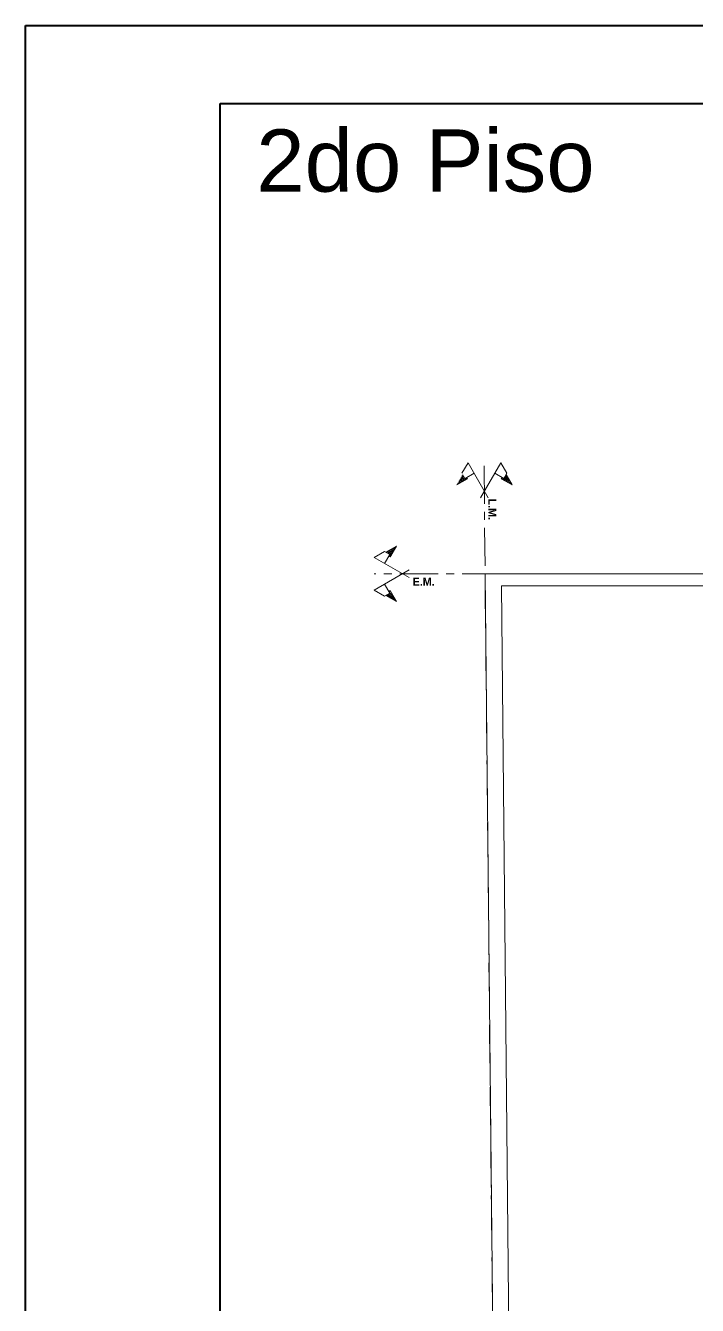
# Model space of a CAD drawing. Header units: millimetres. Extents: x 5985 to 6342, y 1020 to 1088.
# Drawn here: x 6185.45 to 6193.84, y 1068.4 to 1084.38 of the extents above; entities that cross this region are included whole.
import ezdxf

# ---------------------------------------------------------------- set-up
doc = ezdxf.new("R2010")
doc.units = ezdxf.units.MM
doc.linetypes.add('CENTER', pattern=[50.8, 31.75, -6.35, 6.35, -6.35])
for name, color, linetype, lineweight in [('02_CIVIL_EXIST', 18, 'Continuous', 30), ('07_CIVIL VISTAS MEDIA', 251, 'Continuous', 5), ('10_CIVIL EJES', 230, 'CENTER', 15), ('12_TEXTOS', 150, 'Continuous', 40)]:
    doc.layers.add(name, color=color, linetype=linetype, lineweight=lineweight)
doc.styles.add('JDS1', font='GOTHICB.TTF')
doc.styles.add('Swis721 BT', font='swiss.ttf')

msp = doc.modelspace()

# ---------------------------------------------------------------- hatches: boundary and pattern name
at = {"layer": '07_CIVIL VISTAS MEDIA', "linetype": 'ByBlock', "lineweight": 9}
h = msp.add_hatch(dxfattribs=at)
h.set_pattern_fill('LINE', color=256, scale=0.09375, angle=420, style=0)
h.set_pattern_definition([(120, (6215.340314, 1497.750806), (0.0101487352, 0.005859375), [])])
h.paths.add_polyline_path([(6190.913, 1078.775), (6190.941, 1078.726), (6190.962, 1078.738), (6190.972, 1078.722), (6190.837, 1078.644)])
h = msp.add_hatch(dxfattribs=at)
h.set_pattern_fill('LINE', color=256, scale=0.09375, angle=420, style=0)
h.set_pattern_definition([(60, (6141.646895, 1497.750806), (-0.0101487352, 0.005859375), [])])
h.paths.add_polyline_path([(6191.528, 1078.644), (6191.394, 1078.722), (6191.403, 1078.738), (6191.425, 1078.726), (6191.453, 1078.775)])
h = msp.add_hatch(dxfattribs=at)
h.set_pattern_fill('LINE', color=256, scale=0.09375, angle=510, style=0)
h.set_pattern_definition([(210, (5769.07712, 1099.792124), (-0.005859375, 0.0101487352), [])])
h.paths.add_polyline_path([(6189.953, 1077.805), (6190.002, 1077.777), (6189.99, 1077.755), (6190.006, 1077.746), (6190.084, 1077.88)])
h = msp.add_hatch(dxfattribs=at)
h.set_pattern_fill('LINE', color=256, scale=0.09375, angle=510, style=0)
h.set_pattern_definition([(150, (5769.07712, 1026.098705), (-0.005859375, -0.0101487352), [])])
h.paths.add_polyline_path([(6190.084, 1077.189), (6190.006, 1077.324), (6189.99, 1077.314), (6190.002, 1077.293), (6189.953, 1077.264)])

# ---------------------------------------------------------------- linework, layer by layer
at = {"layer": '02_CIVIL_EXIST', "lineweight": 40}
for points in [[(6185.452, 1084.382), (6226.276, 1084.382), (6226.276, 1055.514), (6185.452, 1055.514)], [(6187.882, 1083.41), (6225.304, 1083.41), (6225.304, 1056.486), (6187.882, 1056.486)]]:
    msp.add_lwpolyline(points, close=True, dxfattribs=at)
at = {"layer": '07_CIVIL VISTAS MEDIA', "linetype": 'ByBlock', "lineweight": 9}
for p, q in [((6190.903, 1078.791), (6190.978, 1078.921)), ((6191.23, 1078.485), (6190.978, 1078.921)), ((6191.136, 1078.485), (6191.388, 1078.921)), ((6191.463, 1078.791), (6191.388, 1078.921)), ((6190.941, 1078.726), (6191.053, 1078.791)), ((6190.972, 1078.722), (6190.962, 1078.738)), ((6191.425, 1078.726), (6191.312, 1078.791)), ((6191.394, 1078.722), (6191.403, 1078.738)), ((6191.425, 1078.726), (6191.463, 1078.791)), ((6191.528, 1078.644), (6191.453, 1078.775)), ((6190.837, 1078.644), (6190.972, 1078.722)), ((6191.528, 1078.644), (6191.394, 1078.722)), ((6189.937, 1077.814), (6189.807, 1077.739)), ((6190.002, 1077.777), (6189.937, 1077.814)), ((6190.084, 1077.88), (6189.953, 1077.805)), ((6190.084, 1077.88), (6190.006, 1077.746)), ((6190.243, 1077.488), (6189.807, 1077.739)), ((6190.002, 1077.777), (6189.937, 1077.664)), ((6190.006, 1077.746), (6189.99, 1077.755)), ((6190.243, 1077.582), (6189.807, 1077.33)), ((6189.937, 1077.255), (6189.807, 1077.33)), ((6190.002, 1077.293), (6189.937, 1077.405)), ((6190.006, 1077.324), (6189.99, 1077.314)), ((6190.084, 1077.189), (6190.006, 1077.324)), ((6190.002, 1077.293), (6189.937, 1077.255)), ((6190.084, 1077.189), (6189.953, 1077.264))]:
    msp.add_line(p, q, dxfattribs=at)
at = {"layer": '07_CIVIL VISTAS MEDIA'}
for p, q in [((6191.192, 1077.535), (6191.343, 1062.535)), ((6191.192, 1077.535), (6194.192, 1077.535)), ((6191.395, 1077.385), (6191.541, 1062.735)), ((6191.395, 1077.385), (6194.192, 1077.385))]:
    msp.add_line(p, q, dxfattribs=at)
at = {"layer": '10_CIVIL EJES', "ltscale": 0.015}
for p, q in [((6191.178, 1078.885), (6191.356, 1061.085)), ((6206.906, 1077.535), (6189.807, 1077.535))]:
    msp.add_line(p, q, dxfattribs=at)

# ---------------------------------------------------------------- texts
at = {"layer": '12_TEXTOS', "color": 18, "insert": (6188.333, 1083.085), "char_height": 0.7776, "attachment_point": 1, "style": 'Swis721 BT'}
msp.add_mtext_dynamic_manual_height_columns('2do Piso', width=11.37319, gutter_width=10, heights=[0], dxfattribs=at)
at = {"layer": '12_TEXTOS', "color": 150, "insert": (6191.232, 1078.474), "char_height": 0.1, "width": 0.32371, "attachment_point": 7, "rotation": 270, "style": 'JDS1'}
msp.add_mtext('L.M.', dxfattribs=at)
at = {"layer": '12_TEXTOS', "color": 150, "insert": (6190.254, 1077.485), "char_height": 0.1, "width": 0.32371, "attachment_point": 1, "style": 'JDS1'}
msp.add_mtext('{\\W0.877602; }E.M.', dxfattribs=at)

doc.saveas('drawing.dxf')
